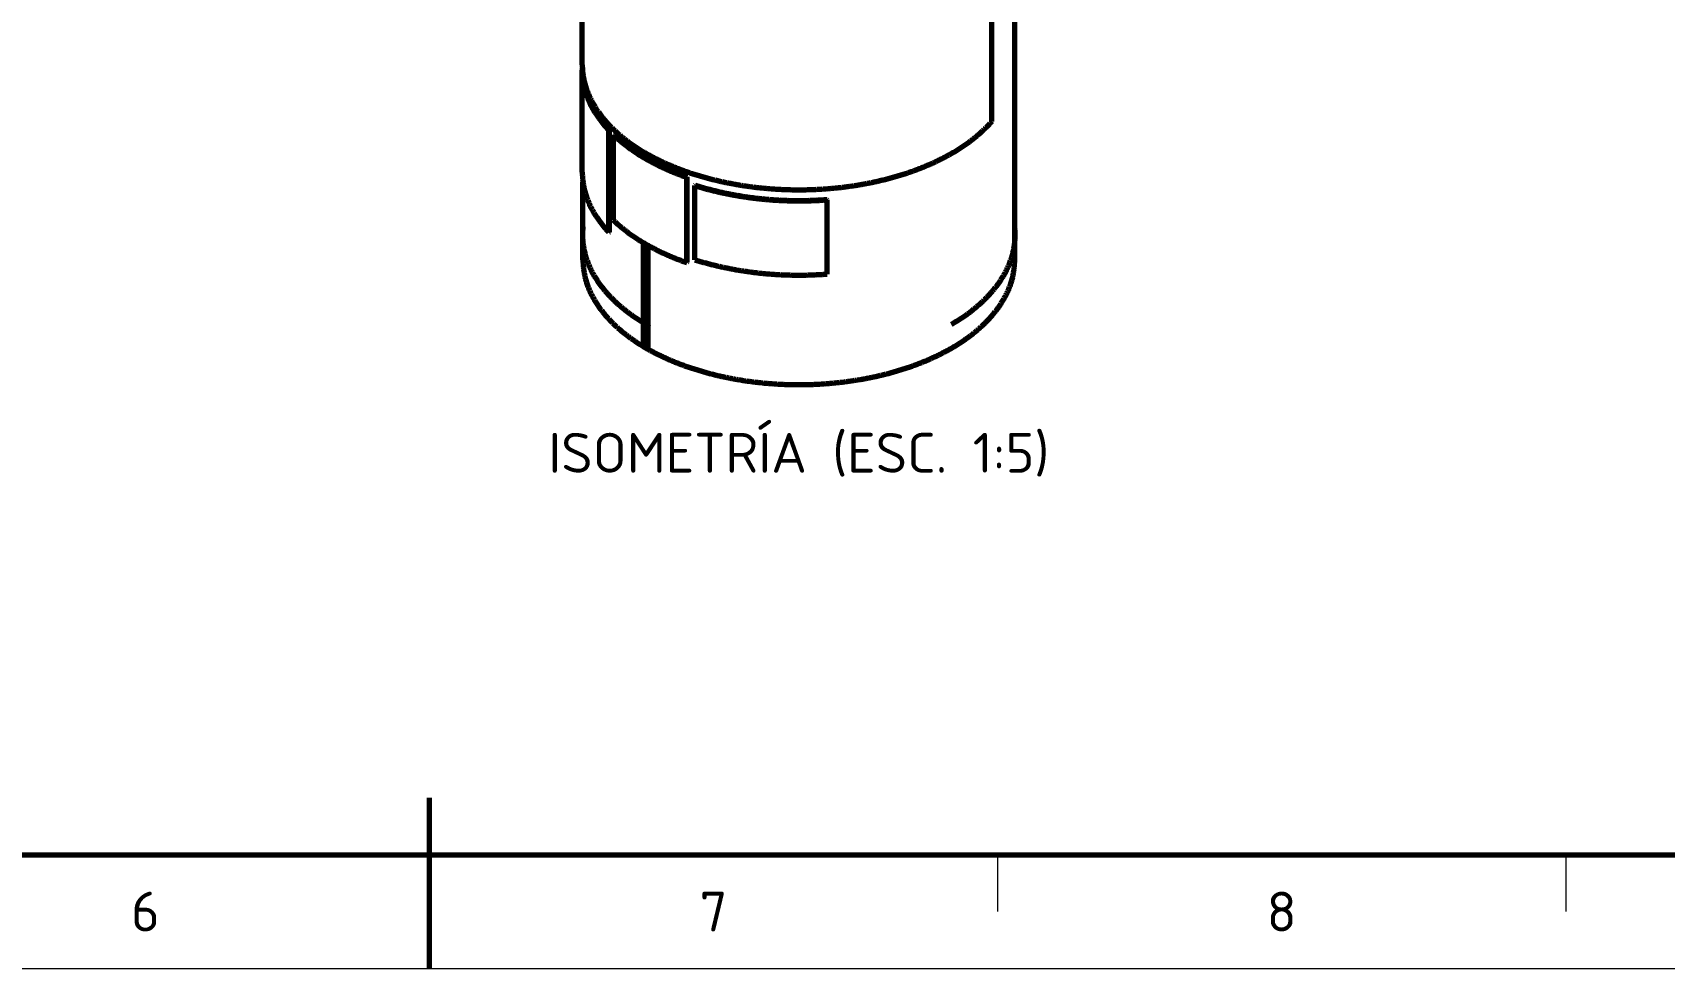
# Model space of a CAD drawing. Header units: millimetres. Extents: x 0 to 2382, y 0 to 420.
# Drawn here: x 262.1 to 405.7, y 0 to 82.4 of the extents above; entities that cross this region are included whole.
import ezdxf
from ezdxf.enums import TextEntityAlignment as Align

# ---------------------------------------------------------------- set-up
doc = ezdxf.new("R2010")
doc.units = ezdxf.units.MM
for name, color, linetype, lineweight in [('01-VISIBLE', 7, 'CONTINUOUS', 70), ('06-TEXTO', 7, 'CONTINUOUS', 25), ('07-RECUADRO', 7, 'CONTINUOUS', 70), ('08-FINA', 5, 'CONTINUOUS', 18)]:
    doc.layers.add(name, color=color, linetype=linetype, lineweight=lineweight)
doc.styles.add('ISO3098', font='isocpeur.ttf')

msp = doc.modelspace()

# ---------------------------------------------------------------- linework, layer by layer
at = {"layer": '01-VISIBLE'}
for p, q in [((310.446, 79.532), (310.446, 100.646)), ((348.506, 62.347), (348.506, 100.461)), ((346.488, 74.536), (346.488, 97.24)), ((310.446, 70.06), (310.446, 79.042)), ((312.843, 73.771), (312.79, 73.754)), ((312.79, 64.773), (312.79, 73.754)), ((312.843, 64.79), (312.843, 73.771)), ((313.242, 73.371), (313.19, 73.353)), ((313.19, 65.841), (313.19, 73.353)), ((315.825, 71.38), (315.825, 71.87)), ((316.249, 71.135), (316.249, 71.625)), ((310.506, 62.347), (310.506, 69.188)), ((319.684, 69.652), (319.653, 69.622)), ((319.653, 62.11), (319.653, 69.622)), ((319.684, 62.14), (319.684, 69.652)), ((320.377, 68.931), (320.348, 68.901)), ((320.348, 62.369), (320.348, 68.901)), ((331.976, 67.675), (331.984, 67.641)), ((331.984, 61.109), (331.984, 67.641)), ((312.843, 64.79), (312.79, 64.773)), ((315.825, 54.856), (315.825, 63.868)), ((316.249, 54.611), (316.249, 63.623)), ((319.684, 62.14), (319.653, 62.11)), ((315.825, 54.856), (316.249, 54.611))]:
    msp.add_line(p, q, dxfattribs=at)
for points in [[(310.446, 79.532), (310.447, 79.425), (310.449, 79.319), (310.454, 79.213), (310.46, 79.106), (310.468, 79), (310.478, 78.894), (310.489, 78.789), (310.503, 78.683), (310.518, 78.578), (310.534, 78.473), (310.553, 78.368), (310.573, 78.264), (310.595, 78.16), (310.618, 78.056), (310.643, 77.953), (310.67, 77.85), (310.698, 77.747), (310.728, 77.645), (310.76, 77.543), (310.793, 77.442), (310.827, 77.342), (310.863, 77.242), (310.901, 77.142), (310.94, 77.043), (310.98, 76.945), (311.022, 76.847), (311.065, 76.75), (311.109, 76.653), (311.155, 76.557), (311.202, 76.462), (311.251, 76.367), (311.301, 76.273), (311.352, 76.18), (311.404, 76.087), (311.457, 75.995), (311.511, 75.904), (311.567, 75.813), (311.624, 75.723), (311.682, 75.634), (311.74, 75.545), (311.8, 75.457), (311.861, 75.37), (311.923, 75.284), (311.986, 75.198), (312.05, 75.113), (312.115, 75.028), (312.18, 74.945), (312.247, 74.862), (312.315, 74.78), (312.383, 74.698), (312.452, 74.617), (312.522, 74.537), (312.593, 74.458), (312.664, 74.379), (312.737, 74.301), (312.81, 74.224), (312.883, 74.147), (312.958, 74.071), (313.033, 73.996), (313.109, 73.921), (313.185, 73.848), (313.262, 73.774), (313.34, 73.702), (313.419, 73.63), (313.498, 73.559), (313.577, 73.488), (313.658, 73.418), (313.738, 73.349), (313.82, 73.281), (313.901, 73.213), (313.984, 73.145), (314.067, 73.079), (314.15, 73.013), (314.234, 72.947), (314.318, 72.883), (314.403, 72.819), (314.489, 72.755), (314.574, 72.692), (314.661, 72.63), (314.747, 72.568), (314.834, 72.507), (314.922, 72.447), (315.01, 72.387), (315.098, 72.327), (315.187, 72.269), (315.276, 72.211), (315.365, 72.153), (315.455, 72.096), (315.545, 72.04), (315.636, 71.984), (315.727, 71.929), (315.818, 71.874), (315.909, 71.82), (316.001, 71.766), (316.093, 71.713), (316.186, 71.661), (316.279, 71.609), (316.372, 71.557), (316.465, 71.506), (316.559, 71.456), (316.653, 71.406), (316.747, 71.357), (316.841, 71.308), (316.936, 71.259), (317.031, 71.212), (317.126, 71.164), (317.222, 71.118), (317.318, 71.071), (317.414, 71.025), (317.51, 70.98), (317.606, 70.935), (317.703, 70.891), (317.8, 70.847), (317.897, 70.804), (317.994, 70.761), (318.092, 70.719), (318.19, 70.677), (318.288, 70.635), (318.386, 70.594), (318.484, 70.554), (318.583, 70.514), (318.681, 70.474), (318.78, 70.435), (318.879, 70.396), (318.979, 70.358), (319.078, 70.32), (319.178, 70.283), (319.277, 70.246), (319.377, 70.21), (319.477, 70.174), (319.578, 70.138), (319.678, 70.103), (319.779, 70.068), (319.879, 70.034), (319.98, 70), (320.081, 69.967), (320.182, 69.934), (320.283, 69.901), (320.385, 69.869), (320.486, 69.837), (320.588, 69.806), (320.69, 69.775), (320.792, 69.745), (320.894, 69.715), (320.996, 69.685), (321.098, 69.656), (321.201, 69.627), (321.303, 69.599), (321.406, 69.57), (321.508, 69.543), (321.611, 69.516), (321.714, 69.489), (321.817, 69.462), (321.92, 69.436), (322.023, 69.411), (322.127, 69.385), (322.23, 69.361), (322.334, 69.336), (322.437, 69.312), (322.541, 69.288), (322.645, 69.265), (322.749, 69.242), (322.853, 69.22), (322.957, 69.197), (323.061, 69.176), (323.165, 69.154), (323.269, 69.133), (323.373, 69.112), (323.478, 69.092), (323.582, 69.072), (323.687, 69.053), (323.791, 69.033), (323.896, 69.015), (324.001, 68.996), (324.106, 68.978), (324.211, 68.96), (324.316, 68.943), (324.421, 68.926), (324.526, 68.91), (324.631, 68.893), (324.736, 68.877), (324.841, 68.862), (324.946, 68.847), (325.052, 68.832), (325.157, 68.818), (325.262, 68.803), (325.368, 68.79), (325.473, 68.776), (325.579, 68.763), (325.685, 68.751), (325.79, 68.738), (325.896, 68.726), (326.002, 68.715), (326.107, 68.704), (326.213, 68.693), (326.319, 68.682), (326.425, 68.672), (326.531, 68.662), (326.637, 68.653), (326.743, 68.644), (326.849, 68.635), (326.955, 68.626), (327.061, 68.618), (327.167, 68.61), (327.273, 68.603), (327.379, 68.596), (327.485, 68.589), (327.591, 68.583), (327.698, 68.577), (327.804, 68.571), (327.91, 68.566), (328.016, 68.561), (328.123, 68.556), (328.229, 68.552), (328.335, 68.548), (328.441, 68.544), (328.548, 68.541), (328.654, 68.538), (328.76, 68.536), (328.867, 68.533), (328.973, 68.532), (329.079, 68.53), (329.186, 68.529), (329.292, 68.528), (329.398, 68.527), (329.505, 68.527), (329.611, 68.527), (329.718, 68.528), (329.824, 68.529), (329.93, 68.53), (330.037, 68.532), (330.143, 68.533), (330.249, 68.536), (330.356, 68.538), (330.462, 68.541), (330.568, 68.544), (330.675, 68.548), (330.781, 68.552), (330.887, 68.556), (330.993, 68.561), (331.1, 68.566), (331.206, 68.571), (331.312, 68.577), (331.418, 68.583), (331.524, 68.589), (331.631, 68.596), (331.737, 68.603), (331.843, 68.61), (331.949, 68.618), (332.055, 68.626), (332.161, 68.635), (332.267, 68.643), (332.373, 68.652), (332.479, 68.662), (332.585, 68.672), (332.691, 68.682), (332.796, 68.693), (332.902, 68.703), (333.008, 68.715), (333.114, 68.726), (333.219, 68.738), (333.325, 68.75), (333.431, 68.763), (333.536, 68.776), (333.642, 68.789), (333.747, 68.803), (333.853, 68.817), (333.958, 68.832), (334.063, 68.847), (334.169, 68.862), (334.274, 68.877), (334.379, 68.893), (334.484, 68.909), (334.589, 68.926), (334.694, 68.943), (334.799, 68.96), (334.904, 68.978), (335.009, 68.996), (335.114, 69.014), (335.218, 69.033), (335.323, 69.052), (335.427, 69.072), (335.532, 69.092), (335.636, 69.112), (335.741, 69.133), (335.845, 69.154), (335.949, 69.175), (336.053, 69.197), (336.157, 69.219), (336.261, 69.242), (336.365, 69.265), (336.469, 69.288), (336.572, 69.312), (336.676, 69.336), (336.78, 69.36), (336.883, 69.385), (336.986, 69.41), (337.09, 69.436), (337.193, 69.462), (337.296, 69.488), (337.399, 69.515), (337.501, 69.542), (337.604, 69.57), (337.707, 69.598), (337.809, 69.626), (337.912, 69.655), (338.014, 69.684), (338.116, 69.714), (338.218, 69.744), (338.32, 69.775), (338.422, 69.805), (338.523, 69.837), (338.625, 69.868), (338.726, 69.901), (338.828, 69.933), (338.929, 69.966), (339.03, 70), (339.13, 70.033), (339.231, 70.068), (339.332, 70.102), (339.432, 70.137), (339.532, 70.173), (339.632, 70.209), (339.732, 70.245), (339.832, 70.282), (339.932, 70.32), (340.031, 70.357), (340.13, 70.396), (340.229, 70.434), (340.328, 70.473), (340.427, 70.513), (340.526, 70.553), (340.624, 70.593), (340.722, 70.634), (340.82, 70.676), (340.918, 70.718), (341.015, 70.76), (341.113, 70.803), (341.21, 70.846), (341.307, 70.89), (341.403, 70.934), (341.5, 70.979), (341.596, 71.025), (341.692, 71.07), (341.788, 71.117), (341.883, 71.163), (341.979, 71.211), (342.074, 71.259), (342.168, 71.307), (342.263, 71.356), (342.357, 71.405), (342.451, 71.455), (342.545, 71.505), (342.638, 71.556), (342.731, 71.608), (342.824, 71.66), (342.917, 71.712), (343.009, 71.765), (343.101, 71.819), (343.192, 71.873), (343.283, 71.928), (343.374, 71.983), (343.465, 72.039), (343.555, 72.095), (343.645, 72.152), (343.734, 72.21), (343.823, 72.268), (343.912, 72.326), (344, 72.386), (344.088, 72.446), (344.176, 72.506), (344.263, 72.567), (344.349, 72.629), (344.436, 72.691), (344.521, 72.754), (344.607, 72.817), (344.692, 72.881), (344.776, 72.946), (344.86, 73.012), (344.943, 73.078), (345.026, 73.144), (345.109, 73.211), (345.191, 73.279), (345.272, 73.348), (345.353, 73.417), (345.433, 73.487), (345.512, 73.557), (345.592, 73.629), (345.67, 73.7), (345.748, 73.773), (345.825, 73.846), (345.901, 73.92), (345.977, 73.995), (346.052, 74.07), (346.127, 74.146), (346.201, 74.222), (346.274, 74.3), (346.346, 74.378), (346.418, 74.456), (346.488, 74.536)], [(310.451, 79.287), (310.449, 79.246), (310.448, 79.205), (310.447, 79.164), (310.446, 79.123), (310.446, 79.083), (310.446, 79.042)], [(310.446, 79.042), (310.447, 78.941), (310.449, 78.841), (310.453, 78.74), (310.459, 78.64), (310.466, 78.54), (310.474, 78.44), (310.485, 78.34), (310.496, 78.24), (310.51, 78.14), (310.525, 78.041), (310.541, 77.942), (310.559, 77.843), (310.579, 77.745), (310.6, 77.646), (310.622, 77.548), (310.646, 77.451), (310.671, 77.354), (310.698, 77.257), (310.726, 77.16), (310.756, 77.064), (310.787, 76.969), (310.819, 76.874), (310.853, 76.779), (310.888, 76.685), (310.924, 76.591), (310.962, 76.498), (311.001, 76.405), (311.041, 76.313), (311.082, 76.222), (311.125, 76.131), (311.169, 76.04), (311.213, 75.95), (311.259, 75.861), (311.306, 75.772), (311.355, 75.684), (311.404, 75.597), (311.454, 75.51), (311.506, 75.423), (311.558, 75.338), (311.611, 75.252), (311.666, 75.168), (311.721, 75.084), (311.777, 75.001), (311.835, 74.918), (311.893, 74.836), (311.952, 74.755), (312.011, 74.674), (312.072, 74.594), (312.133, 74.515), (312.196, 74.436), (312.259, 74.357), (312.323, 74.28), (312.387, 74.203), (312.453, 74.127), (312.519, 74.051), (312.586, 73.976), (312.653, 73.901), (312.721, 73.828), (312.79, 73.754)], [(310.528, 78.51), (310.537, 78.409), (310.548, 78.308), (310.561, 78.207), (310.575, 78.107), (310.591, 78.007), (310.608, 77.907), (310.627, 77.807), (310.647, 77.707), (310.669, 77.608), (310.692, 77.51), (310.717, 77.411), (310.743, 77.313), (310.771, 77.216), (310.8, 77.119), (310.831, 77.022), (310.863, 76.926), (310.896, 76.83), (310.931, 76.735), (310.967, 76.64), (311.004, 76.545), (311.043, 76.452), (311.083, 76.358), (311.124, 76.266), (311.167, 76.174), (311.21, 76.082), (311.255, 75.991), (311.301, 75.901), (311.349, 75.811), (311.397, 75.722), (311.446, 75.633), (311.497, 75.545), (311.548, 75.458), (311.601, 75.371), (311.655, 75.285), (311.709, 75.2), (311.765, 75.115), (311.822, 75.031), (311.879, 74.947), (311.938, 74.864), (311.997, 74.782), (312.057, 74.7), (312.118, 74.619), (312.18, 74.539), (312.243, 74.459), (312.307, 74.38), (312.371, 74.302), (312.436, 74.224), (312.502, 74.147), (312.569, 74.071), (312.636, 73.995), (312.704, 73.92), (312.773, 73.845), (312.843, 73.771)], [(313.19, 73.353), (313.263, 73.284), (313.336, 73.216), (313.41, 73.148), (313.485, 73.081), (313.559, 73.014), (313.635, 72.948), (313.711, 72.883), (313.787, 72.818), (313.864, 72.754), (313.942, 72.69), (314.019, 72.627), (314.098, 72.564), (314.177, 72.502), (314.256, 72.441), (314.335, 72.38), (314.415, 72.319), (314.496, 72.26), (314.577, 72.2), (314.658, 72.142), (314.74, 72.084), (314.822, 72.026), (314.904, 71.969), (314.987, 71.912), (315.07, 71.856), (315.153, 71.801), (315.237, 71.746), (315.321, 71.691), (315.406, 71.637), (315.491, 71.584), (315.576, 71.531), (315.661, 71.478), (315.747, 71.427), (315.833, 71.375), (315.919, 71.324), (316.006, 71.274), (316.093, 71.224), (316.18, 71.174), (316.267, 71.125), (316.355, 71.076), (316.443, 71.028), (316.531, 70.981), (316.619, 70.934), (316.708, 70.887), (316.797, 70.841), (316.886, 70.795), (316.976, 70.75), (317.065, 70.705), (317.155, 70.66), (317.245, 70.616), (317.336, 70.573), (317.426, 70.53), (317.517, 70.487), (317.608, 70.445), (317.699, 70.403), (317.79, 70.362), (317.882, 70.321), (317.973, 70.28), (318.065, 70.24), (318.157, 70.201), (318.249, 70.161), (318.342, 70.123), (318.434, 70.084), (318.527, 70.046), (318.62, 70.009), (318.713, 69.972), (318.807, 69.935), (318.9, 69.898), (318.994, 69.862), (319.087, 69.827), (319.181, 69.792), (319.275, 69.757), (319.369, 69.723), (319.464, 69.689), (319.558, 69.655), (319.653, 69.622)], [(313.242, 73.371), (313.315, 73.301), (313.389, 73.232), (313.464, 73.164), (313.539, 73.096), (313.614, 73.029), (313.691, 72.962), (313.767, 72.896), (313.844, 72.831), (313.922, 72.766), (314, 72.702), (314.079, 72.638), (314.158, 72.575), (314.238, 72.513), (314.318, 72.451), (314.398, 72.389), (314.479, 72.329), (314.56, 72.268), (314.642, 72.209), (314.724, 72.15), (314.807, 72.091), (314.89, 72.033), (314.973, 71.975), (315.057, 71.919), (315.141, 71.862), (315.225, 71.806), (315.31, 71.751), (315.395, 71.696), (315.48, 71.642), (315.566, 71.588), (315.652, 71.535), (315.738, 71.482), (315.825, 71.43)], [(316.249, 71.183), (316.338, 71.134), (316.427, 71.085), (316.516, 71.036), (316.606, 70.988), (316.696, 70.94), (316.786, 70.893), (316.876, 70.846), (316.967, 70.8), (317.058, 70.754), (317.149, 70.709), (317.24, 70.664), (317.332, 70.62), (317.424, 70.576), (317.516, 70.532), (317.608, 70.489), (317.701, 70.446), (317.793, 70.404), (317.886, 70.363), (317.979, 70.321), (318.072, 70.281), (318.166, 70.24), (318.259, 70.2), (318.353, 70.161), (318.447, 70.122), (318.541, 70.083), (318.636, 70.045), (318.73, 70.007), (318.825, 69.97), (318.92, 69.933), (319.014, 69.896), (319.11, 69.86), (319.205, 69.824), (319.3, 69.789), (319.396, 69.754), (319.492, 69.719), (319.588, 69.685), (319.684, 69.652)], [(310.446, 70.06), (310.447, 69.96), (310.449, 69.859), (310.453, 69.759), (310.459, 69.659), (310.466, 69.558), (310.474, 69.458), (310.485, 69.358), (310.496, 69.259), (310.51, 69.159), (310.525, 69.06), (310.541, 68.961), (310.559, 68.862), (310.579, 68.763), (310.6, 68.665), (310.622, 68.567), (310.646, 68.469), (310.671, 68.372), (310.698, 68.275), (310.726, 68.179), (310.756, 68.083), (310.787, 67.987), (310.819, 67.892), (310.853, 67.798), (310.888, 67.703), (310.924, 67.61), (310.962, 67.517), (311.001, 67.424), (311.041, 67.332), (311.082, 67.24), (311.125, 67.149), (311.169, 67.059), (311.213, 66.969), (311.259, 66.88), (311.306, 66.791), (311.355, 66.703), (311.404, 66.615), (311.454, 66.528), (311.506, 66.442), (311.558, 66.356), (311.611, 66.271), (311.666, 66.186), (311.721, 66.103), (311.777, 66.019), (311.835, 65.937), (311.893, 65.855), (311.952, 65.773), (312.011, 65.693), (312.072, 65.613), (312.133, 65.533), (312.196, 65.454), (312.259, 65.376), (312.323, 65.298), (312.387, 65.222), (312.453, 65.145), (312.519, 65.07), (312.586, 64.994), (312.653, 64.92), (312.721, 64.846), (312.79, 64.773)], [(320.348, 68.901), (320.444, 68.871), (320.54, 68.841), (320.636, 68.812), (320.733, 68.782), (320.829, 68.754), (320.926, 68.726), (321.023, 68.698), (321.119, 68.67), (321.216, 68.643), (321.313, 68.616), (321.41, 68.589), (321.507, 68.563), (321.605, 68.538), (321.702, 68.512), (321.799, 68.487), (321.897, 68.462), (321.995, 68.438), (322.092, 68.414), (322.19, 68.39), (322.288, 68.367), (322.386, 68.344), (322.484, 68.321), (322.582, 68.299), (322.68, 68.277), (322.779, 68.256), (322.877, 68.234), (322.976, 68.214), (323.074, 68.193), (323.173, 68.173), (323.271, 68.153), (323.37, 68.133), (323.469, 68.114), (323.568, 68.095), (323.666, 68.077), (323.765, 68.058), (323.864, 68.041), (323.964, 68.023), (324.063, 68.006), (324.162, 67.989), (324.261, 67.972), (324.36, 67.956), (324.46, 67.94), (324.559, 67.925), (324.659, 67.909), (324.758, 67.894), (324.858, 67.88), (324.957, 67.865), (325.057, 67.851), (325.157, 67.838), (325.256, 67.824), (325.356, 67.811), (325.456, 67.799), (325.556, 67.786), (325.656, 67.774), (325.756, 67.763), (325.856, 67.751), (325.956, 67.74), (326.056, 67.729), (326.156, 67.719), (326.256, 67.709), (326.356, 67.699), (326.456, 67.689), (326.557, 67.68), (326.657, 67.671), (326.757, 67.663), (326.857, 67.654), (326.958, 67.646), (327.058, 67.639), (327.158, 67.631), (327.259, 67.624), (327.359, 67.618), (327.46, 67.611), (327.56, 67.605), (327.66, 67.599), (327.761, 67.594), (327.861, 67.589), (327.962, 67.584), (328.062, 67.579), (328.163, 67.575), (328.263, 67.571), (328.364, 67.567), (328.465, 67.564), (328.565, 67.561), (328.666, 67.558), (328.766, 67.556), (328.867, 67.554), (328.968, 67.552), (329.068, 67.55), (329.169, 67.549), (329.269, 67.548), (329.37, 67.548), (329.471, 67.548), (329.571, 67.548), (329.672, 67.548), (329.773, 67.549), (329.873, 67.55), (329.974, 67.551), (330.074, 67.552), (330.175, 67.554), (330.276, 67.556), (330.376, 67.559), (330.477, 67.562), (330.577, 67.565), (330.678, 67.568), (330.779, 67.572), (330.879, 67.576), (330.98, 67.58), (331.08, 67.585), (331.181, 67.59), (331.281, 67.595), (331.382, 67.601), (331.482, 67.607), (331.583, 67.613), (331.683, 67.62), (331.783, 67.626), (331.884, 67.633), (331.984, 67.641)], [(320.377, 68.931), (320.473, 68.901), (320.568, 68.872), (320.664, 68.842), (320.76, 68.813), (320.857, 68.785), (320.953, 68.756), (321.049, 68.729), (321.146, 68.701), (321.242, 68.674), (321.339, 68.647), (321.436, 68.621), (321.533, 68.595), (321.63, 68.569), (321.727, 68.544), (321.824, 68.519), (321.921, 68.494), (322.018, 68.47), (322.116, 68.446), (322.213, 68.422), (322.311, 68.399), (322.408, 68.376), (322.506, 68.354), (322.604, 68.331), (322.702, 68.31), (322.8, 68.288), (322.898, 68.267), (322.996, 68.246), (323.094, 68.226), (323.193, 68.205), (323.291, 68.186), (323.389, 68.166), (323.488, 68.147), (323.586, 68.128), (323.685, 68.11), (323.784, 68.091), (323.882, 68.074), (323.981, 68.056), (324.08, 68.039), (324.179, 68.022), (324.278, 68.006), (324.377, 67.989), (324.476, 67.974), (324.575, 67.958), (324.674, 67.943), (324.773, 67.928), (324.872, 67.913), (324.972, 67.899), (325.071, 67.885), (325.17, 67.872), (325.27, 67.858), (325.369, 67.845), (325.469, 67.833), (325.568, 67.82), (325.668, 67.808), (325.768, 67.797), (325.867, 67.785), (325.967, 67.774), (326.067, 67.763), (326.166, 67.753), (326.266, 67.743), (326.366, 67.733), (326.466, 67.723), (326.566, 67.714), (326.666, 67.705), (326.766, 67.697), (326.866, 67.689), (326.966, 67.681), (327.066, 67.673), (327.166, 67.666), (327.266, 67.659), (327.366, 67.652), (327.466, 67.646), (327.566, 67.639), (327.666, 67.634), (327.766, 67.628), (327.867, 67.623), (327.967, 67.618), (328.067, 67.614), (328.167, 67.609), (328.267, 67.605), (328.368, 67.602), (328.468, 67.599), (328.568, 67.595), (328.668, 67.593), (328.769, 67.59), (328.869, 67.588), (328.969, 67.587), (329.07, 67.585), (329.17, 67.584), (329.27, 67.583), (329.371, 67.582), (329.471, 67.582), (329.571, 67.582), (329.671, 67.583), (329.772, 67.583), (329.872, 67.584), (329.972, 67.585), (330.073, 67.587), (330.173, 67.589), (330.273, 67.591), (330.374, 67.594), (330.474, 67.596), (330.574, 67.599), (330.674, 67.603), (330.775, 67.607), (330.875, 67.611), (330.975, 67.615), (331.075, 67.62), (331.175, 67.625), (331.276, 67.63), (331.376, 67.635), (331.476, 67.641), (331.576, 67.647), (331.676, 67.654), (331.776, 67.661), (331.876, 67.668), (331.976, 67.675)], [(310.506, 65.272), (310.495, 65.17), (310.486, 65.067), (310.479, 64.964), (310.473, 64.861), (310.469, 64.757), (310.467, 64.654), (310.466, 64.551)], [(313.19, 65.841), (313.263, 65.772), (313.336, 65.704), (313.41, 65.636), (313.485, 65.569), (313.559, 65.502), (313.635, 65.436), (313.711, 65.371), (313.787, 65.306), (313.864, 65.242), (313.942, 65.178), (314.019, 65.115), (314.098, 65.052), (314.177, 64.99), (314.256, 64.929), (314.335, 64.868), (314.415, 64.808), (314.496, 64.748), (314.577, 64.689), (314.658, 64.63), (314.74, 64.572), (314.822, 64.514), (314.904, 64.457), (314.987, 64.401), (315.07, 64.345), (315.153, 64.289), (315.237, 64.234), (315.321, 64.18), (315.406, 64.126), (315.491, 64.072), (315.576, 64.019), (315.661, 63.967), (315.747, 63.915), (315.833, 63.863), (315.919, 63.812), (316.006, 63.762), (316.093, 63.712), (316.18, 63.662), (316.267, 63.613), (316.355, 63.565), (316.443, 63.517), (316.531, 63.469), (316.619, 63.422), (316.708, 63.375), (316.797, 63.329), (316.886, 63.283), (316.976, 63.238), (317.065, 63.193), (317.155, 63.149), (317.245, 63.105), (317.336, 63.061), (317.426, 63.018), (317.517, 62.975), (317.608, 62.933), (317.699, 62.891), (317.79, 62.85), (317.882, 62.809), (317.973, 62.769), (318.065, 62.728), (318.157, 62.689), (318.249, 62.65), (318.342, 62.611), (318.434, 62.572), (318.527, 62.534), (318.62, 62.497), (318.713, 62.46), (318.807, 62.423), (318.9, 62.387), (318.994, 62.351), (319.087, 62.315), (319.181, 62.28), (319.275, 62.245), (319.369, 62.211), (319.464, 62.177), (319.558, 62.143), (319.653, 62.11)], [(348.546, 64.551), (348.545, 64.654), (348.543, 64.757), (348.538, 64.86), (348.533, 64.963), (348.525, 65.066), (348.516, 65.168), (348.506, 65.271)], [(310.466, 64.551), (310.467, 64.451), (310.469, 64.351), (310.473, 64.25), (310.478, 64.15), (310.485, 64.05), (310.494, 63.951), (310.504, 63.851), (310.515, 63.751), (310.528, 63.652), (310.543, 63.553), (310.559, 63.454), (310.577, 63.355), (310.596, 63.257), (310.616, 63.159), (310.638, 63.061), (310.661, 62.963), (310.686, 62.866), (310.712, 62.77), (310.74, 62.673), (310.769, 62.577), (310.799, 62.482), (310.831, 62.387), (310.864, 62.292), (310.898, 62.198), (310.934, 62.104), (310.971, 62.011), (311.009, 61.918), (311.048, 61.826), (311.089, 61.734), (311.13, 61.643), (311.173, 61.553), (311.217, 61.463), (311.262, 61.373), (311.309, 61.284), (311.356, 61.196), (311.404, 61.108), (311.454, 61.021), (311.504, 60.934), (311.556, 60.848), (311.608, 60.763), (311.662, 60.678), (311.716, 60.594), (311.772, 60.511), (311.828, 60.428), (311.885, 60.345), (311.943, 60.264), (312.002, 60.183), (312.062, 60.102), (312.123, 60.022), (312.184, 59.943), (312.246, 59.865), (312.309, 59.787), (312.373, 59.709), (312.438, 59.633), (312.503, 59.557), (312.569, 59.481), (312.635, 59.406), (312.703, 59.332), (312.771, 59.258), (312.84, 59.185), (312.909, 59.113), (312.979, 59.041), (313.049, 58.97), (313.121, 58.9), (313.192, 58.83), (313.265, 58.76), (313.338, 58.692), (313.411, 58.623), (313.485, 58.556), (313.56, 58.489), (313.635, 58.422), (313.71, 58.357), (313.786, 58.291), (313.863, 58.227), (313.94, 58.163), (314.018, 58.099), (314.096, 58.036), (314.174, 57.974), (314.253, 57.912), (314.332, 57.851), (314.412, 57.79), (314.492, 57.73), (314.573, 57.67), (314.654, 57.611), (314.735, 57.552), (314.817, 57.494), (314.899, 57.437), (314.981, 57.38), (315.064, 57.324), (315.147, 57.268), (315.231, 57.212), (315.315, 57.157), (315.399, 57.103), (315.483, 57.049), (315.568, 56.996), (315.653, 56.943), (315.739, 56.891), (315.825, 56.839)], [(342.928, 56.686), (343.014, 56.737), (343.101, 56.788), (343.187, 56.839), (343.273, 56.891), (343.358, 56.943), (343.443, 56.996), (343.528, 57.049), (343.613, 57.103), (343.697, 57.157), (343.781, 57.212), (343.864, 57.268), (343.948, 57.324), (344.03, 57.38), (344.113, 57.437), (344.195, 57.494), (344.277, 57.552), (344.358, 57.611), (344.439, 57.67), (344.52, 57.73), (344.6, 57.79), (344.679, 57.851), (344.759, 57.912), (344.838, 57.974), (344.916, 58.036), (344.994, 58.099), (345.072, 58.163), (345.149, 58.227), (345.225, 58.291), (345.301, 58.357), (345.377, 58.422), (345.452, 58.489), (345.527, 58.556), (345.601, 58.623), (345.674, 58.691), (345.747, 58.76), (345.819, 58.83), (345.891, 58.9), (345.962, 58.97), (346.033, 59.041), (346.103, 59.113), (346.172, 59.185), (346.241, 59.258), (346.309, 59.332), (346.376, 59.406), (346.443, 59.481), (346.509, 59.557), (346.574, 59.633), (346.639, 59.709), (346.702, 59.787), (346.765, 59.865), (346.828, 59.943), (346.889, 60.022), (346.95, 60.102), (347.009, 60.183), (347.068, 60.264), (347.126, 60.345), (347.184, 60.428), (347.24, 60.511), (347.295, 60.594), (347.35, 60.678), (347.403, 60.763), (347.456, 60.848), (347.507, 60.934), (347.558, 61.021), (347.607, 61.108), (347.656, 61.196), (347.703, 61.284), (347.749, 61.373), (347.794, 61.463), (347.838, 61.553), (347.881, 61.643), (347.923, 61.734), (347.964, 61.826), (348.003, 61.918), (348.041, 62.011), (348.078, 62.104), (348.113, 62.198), (348.148, 62.292), (348.181, 62.387), (348.212, 62.482), (348.243, 62.577), (348.272, 62.673), (348.299, 62.77), (348.325, 62.866), (348.35, 62.963), (348.374, 63.061), (348.396, 63.159), (348.416, 63.257), (348.435, 63.355), (348.453, 63.454), (348.469, 63.553), (348.483, 63.652), (348.496, 63.751), (348.508, 63.851), (348.518, 63.951), (348.527, 64.05), (348.533, 64.15), (348.539, 64.25), (348.543, 64.351), (348.545, 64.451), (348.546, 64.551)], [(310.506, 62.347), (310.507, 62.246), (310.509, 62.146), (310.513, 62.046), (310.518, 61.946), (310.526, 61.847), (310.534, 61.747), (310.544, 61.647), (310.556, 61.548), (310.57, 61.449), (310.584, 61.35), (310.601, 61.251), (310.619, 61.153), (310.638, 61.055), (310.659, 60.957), (310.681, 60.859), (310.705, 60.762), (310.73, 60.665), (310.757, 60.569), (310.785, 60.473), (310.815, 60.377), (310.845, 60.282), (310.878, 60.187), (310.911, 60.093), (310.946, 59.999), (310.982, 59.906), (311.02, 59.813), (311.058, 59.721), (311.098, 59.629), (311.139, 59.538), (311.182, 59.447), (311.225, 59.357), (311.27, 59.267), (311.316, 59.178), (311.362, 59.09), (311.41, 59.002), (311.46, 58.915), (311.51, 58.828), (311.561, 58.742), (311.613, 58.657), (311.666, 58.572), (311.72, 58.488), (311.775, 58.404), (311.831, 58.321), (311.888, 58.239), (311.946, 58.157), (312.005, 58.076), (312.064, 57.996), (312.125, 57.916), (312.186, 57.837), (312.248, 57.758), (312.311, 57.68), (312.374, 57.603), (312.438, 57.526), (312.503, 57.45), (312.569, 57.375), (312.636, 57.3), (312.703, 57.226), (312.771, 57.152), (312.839, 57.079), (312.908, 57.007), (312.978, 56.935), (313.049, 56.864), (313.12, 56.794), (313.191, 56.724), (313.264, 56.655), (313.336, 56.586), (313.41, 56.518), (313.484, 56.45), (313.558, 56.384), (313.633, 56.317), (313.709, 56.252), (313.785, 56.186), (313.861, 56.122), (313.938, 56.058), (314.015, 55.994), (314.093, 55.932), (314.172, 55.869), (314.25, 55.808), (314.33, 55.746), (314.409, 55.686), (314.489, 55.626), (314.57, 55.566), (314.651, 55.507), (314.732, 55.449), (314.813, 55.391), (314.895, 55.334), (314.978, 55.277), (315.061, 55.221), (315.144, 55.165), (315.227, 55.11), (315.311, 55.055), (315.395, 55.001), (315.479, 54.947), (315.564, 54.894), (315.649, 54.841), (315.735, 54.789), (315.82, 54.737), (315.906, 54.686), (315.993, 54.635), (316.079, 54.585), (316.166, 54.535), (316.253, 54.486), (316.34, 54.437), (316.428, 54.389), (316.516, 54.341), (316.604, 54.294), (316.693, 54.247), (316.781, 54.2), (316.87, 54.154), (316.959, 54.109), (317.048, 54.064), (317.138, 54.019), (317.228, 53.975), (317.318, 53.931), (317.408, 53.888), (317.499, 53.845), (317.589, 53.803), (317.68, 53.761), (317.771, 53.719), (317.862, 53.678), (317.954, 53.637), (318.045, 53.597), (318.137, 53.557), (318.229, 53.518), (318.321, 53.479), (318.414, 53.44), (318.506, 53.402), (318.599, 53.364), (318.692, 53.327), (318.785, 53.29), (318.878, 53.254), (318.971, 53.217), (319.065, 53.182), (319.158, 53.146), (319.252, 53.111), (319.346, 53.077), (319.44, 53.043), (319.534, 53.009), (319.629, 52.976), (319.723, 52.943), (319.818, 52.91), (319.912, 52.878), (320.007, 52.846), (320.102, 52.815), (320.197, 52.783), (320.293, 52.753), (320.388, 52.722), (320.484, 52.693), (320.579, 52.663), (320.675, 52.634), (320.771, 52.605), (320.867, 52.576), (320.963, 52.548), (321.059, 52.521), (321.155, 52.493), (321.251, 52.466), (321.348, 52.439), (321.444, 52.413), (321.541, 52.387), (321.638, 52.362), (321.735, 52.336), (321.832, 52.311), (321.929, 52.287), (322.026, 52.263), (322.123, 52.239), (322.22, 52.215), (322.318, 52.192), (322.415, 52.169), (322.512, 52.147), (322.61, 52.125), (322.708, 52.103), (322.805, 52.082), (322.903, 52.06), (323.001, 52.04), (323.099, 52.019), (323.197, 51.999), (323.295, 51.979), (323.393, 51.96), (323.492, 51.941), (323.59, 51.922), (323.688, 51.904), (323.787, 51.886), (323.885, 51.868), (323.984, 51.85), (324.082, 51.833), (324.181, 51.816), (324.28, 51.8), (324.379, 51.784), (324.477, 51.768), (324.576, 51.752), (324.675, 51.737), (324.774, 51.722), (324.873, 51.708), (324.972, 51.694), (325.071, 51.68), (325.17, 51.666), (325.27, 51.653), (325.369, 51.64), (325.468, 51.627), (325.567, 51.615), (325.667, 51.603), (325.766, 51.591), (325.866, 51.58), (325.965, 51.569), (326.065, 51.558), (326.164, 51.548), (326.264, 51.538), (326.363, 51.528), (326.463, 51.518), (326.562, 51.509), (326.662, 51.5), (326.762, 51.492), (326.862, 51.484), (326.961, 51.476), (327.061, 51.468), (327.161, 51.461), (327.261, 51.454), (327.361, 51.447), (327.46, 51.441), (327.56, 51.435), (327.66, 51.429), (327.76, 51.423), (327.86, 51.418), (327.96, 51.413), (328.06, 51.409), (328.16, 51.404), (328.26, 51.4), (328.36, 51.397), (328.46, 51.393), (328.56, 51.39), (328.66, 51.388), (328.76, 51.385), (328.86, 51.383), (328.96, 51.381), (329.06, 51.38), (329.16, 51.379), (329.26, 51.378), (329.361, 51.377), (329.461, 51.377), (329.561, 51.377), (329.661, 51.377), (329.761, 51.378), (329.861, 51.379), (329.961, 51.38), (330.061, 51.382), (330.161, 51.383), (330.261, 51.386), (330.361, 51.388), (330.461, 51.391), (330.561, 51.394), (330.661, 51.397), (330.761, 51.401), (330.861, 51.405), (330.961, 51.409), (331.061, 51.414), (331.161, 51.419), (331.261, 51.424), (331.361, 51.429), (331.461, 51.435), (331.561, 51.441), (331.661, 51.448), (331.76, 51.454), (331.86, 51.461), (331.96, 51.469), (332.06, 51.476), (332.16, 51.484), (332.259, 51.493), (332.359, 51.501), (332.459, 51.51), (332.558, 51.519), (332.658, 51.529), (332.758, 51.539), (332.857, 51.549), (332.957, 51.559), (333.056, 51.57), (333.156, 51.581), (333.255, 51.593), (333.354, 51.604), (333.454, 51.616), (333.553, 51.629), (333.652, 51.641), (333.752, 51.654), (333.851, 51.668), (333.95, 51.681), (334.049, 51.695), (334.148, 51.709), (334.247, 51.724), (334.346, 51.739), (334.445, 51.754), (334.544, 51.77), (334.643, 51.785), (334.741, 51.802), (334.84, 51.818), (334.939, 51.835), (335.037, 51.852), (335.136, 51.869), (335.234, 51.887), (335.333, 51.905), (335.431, 51.924), (335.529, 51.943), (335.628, 51.962), (335.726, 51.981), (335.824, 52.001), (335.922, 52.021), (336.02, 52.042), (336.118, 52.062), (336.216, 52.084), (336.313, 52.105), (336.411, 52.127), (336.509, 52.149), (336.606, 52.172), (336.703, 52.194), (336.801, 52.218), (336.898, 52.241), (336.995, 52.265), (337.092, 52.289), (337.189, 52.314), (337.286, 52.339), (337.383, 52.364), (337.48, 52.39), (337.577, 52.416), (337.673, 52.442), (337.769, 52.469), (337.866, 52.496), (337.962, 52.523), (338.058, 52.551), (338.154, 52.579), (338.25, 52.608), (338.346, 52.637), (338.442, 52.666), (338.537, 52.695), (338.633, 52.725), (338.728, 52.756), (338.823, 52.786), (338.918, 52.818), (339.013, 52.849), (339.108, 52.881), (339.203, 52.913), (339.298, 52.946), (339.392, 52.979), (339.486, 53.012), (339.581, 53.046), (339.675, 53.08), (339.769, 53.115), (339.862, 53.15), (339.956, 53.185), (340.049, 53.221), (340.143, 53.257), (340.236, 53.294), (340.329, 53.331), (340.422, 53.368), (340.514, 53.406), (340.607, 53.444), (340.699, 53.483), (340.791, 53.522), (340.883, 53.561), (340.975, 53.601), (341.067, 53.641), (341.158, 53.682), (341.249, 53.723), (341.34, 53.765), (341.431, 53.807), (341.522, 53.849), (341.612, 53.892), (341.702, 53.935), (341.792, 53.979), (341.882, 54.023), (341.972, 54.068), (342.061, 54.113), (342.15, 54.159), (342.239, 54.205), (342.328, 54.251), (342.416, 54.298), (342.504, 54.346), (342.592, 54.393), (342.68, 54.442), (342.767, 54.491), (342.854, 54.54), (342.941, 54.59)], [(320.348, 62.369), (320.444, 62.339), (320.54, 62.309), (320.636, 62.28), (320.733, 62.251), (320.829, 62.222), (320.926, 62.194), (321.023, 62.166), (321.119, 62.138), (321.216, 62.111), (321.313, 62.084), (321.41, 62.057), (321.507, 62.031), (321.605, 62.006), (321.702, 61.98), (321.799, 61.955), (321.897, 61.93), (321.995, 61.906), (322.092, 61.882), (322.19, 61.858), (322.288, 61.835), (322.386, 61.812), (322.484, 61.789), (322.582, 61.767), (322.68, 61.745), (322.779, 61.724), (322.877, 61.702), (322.976, 61.682), (323.074, 61.661), (323.173, 61.641), (323.271, 61.621), (323.37, 61.601), (323.469, 61.582), (323.568, 61.563), (323.666, 61.545), (323.765, 61.526), (323.864, 61.509), (323.964, 61.491), (324.063, 61.474), (324.162, 61.457), (324.261, 61.44), (324.36, 61.424), (324.46, 61.408), (324.559, 61.393), (324.659, 61.377), (324.758, 61.362), (324.858, 61.348), (324.957, 61.333), (325.057, 61.319), (325.157, 61.306), (325.256, 61.292), (325.356, 61.279), (325.456, 61.267), (325.556, 61.254), (325.656, 61.242), (325.756, 61.231), (325.856, 61.219), (325.956, 61.208), (326.056, 61.197), (326.156, 61.187), (326.256, 61.177), (326.356, 61.167), (326.456, 61.157), (326.557, 61.148), (326.657, 61.139), (326.757, 61.131), (326.857, 61.122), (326.958, 61.114), (327.058, 61.107), (327.158, 61.099), (327.259, 61.092), (327.359, 61.086), (327.46, 61.079), (327.56, 61.073), (327.66, 61.067), (327.761, 61.062), (327.861, 61.057), (327.962, 61.052), (328.062, 61.047), (328.163, 61.043), (328.263, 61.039), (328.364, 61.035), (328.465, 61.032), (328.565, 61.029), (328.666, 61.026), (328.766, 61.024), (328.867, 61.022), (328.968, 61.02), (329.068, 61.018), (329.169, 61.017), (329.269, 61.016), (329.37, 61.016), (329.471, 61.016), (329.571, 61.016), (329.672, 61.016), (329.773, 61.017), (329.873, 61.018), (329.974, 61.019), (330.074, 61.02), (330.175, 61.022), (330.276, 61.024), (330.376, 61.027), (330.477, 61.03), (330.577, 61.033), (330.678, 61.036), (330.779, 61.04), (330.879, 61.044), (330.98, 61.048), (331.08, 61.053), (331.181, 61.058), (331.281, 61.063), (331.382, 61.069), (331.482, 61.075), (331.583, 61.081), (331.683, 61.088), (331.783, 61.094), (331.884, 61.101), (331.984, 61.109)], [(342.941, 54.59), (343.028, 54.641), (343.115, 54.692), (343.202, 54.743), (343.288, 54.796), (343.374, 54.848), (343.46, 54.902), (343.546, 54.956), (343.631, 55.01), (343.716, 55.065), (343.8, 55.12), (343.884, 55.176), (343.968, 55.232), (344.052, 55.289), (344.135, 55.347), (344.217, 55.405), (344.3, 55.463), (344.381, 55.522), (344.463, 55.582), (344.544, 55.642), (344.625, 55.703), (344.705, 55.764), (344.785, 55.826), (344.864, 55.888), (344.943, 55.951), (345.021, 56.015), (345.099, 56.079), (345.177, 56.144), (345.254, 56.209), (345.33, 56.275), (345.406, 56.342), (345.482, 56.409), (345.557, 56.477), (345.631, 56.545), (345.705, 56.614), (345.778, 56.683), (345.851, 56.754), (345.923, 56.824), (345.994, 56.896), (346.065, 56.968), (346.135, 57.04), (346.205, 57.114), (346.274, 57.188), (346.342, 57.262), (346.409, 57.337), (346.476, 57.413), (346.542, 57.489), (346.607, 57.566), (346.672, 57.644), (346.735, 57.723), (346.798, 57.801), (346.86, 57.881), (346.922, 57.961), (346.982, 58.042), (347.042, 58.124), (347.1, 58.206), (347.158, 58.289), (347.215, 58.372), (347.271, 58.456), (347.326, 58.541), (347.38, 58.626), (347.433, 58.712), (347.485, 58.799), (347.536, 58.886), (347.586, 58.974), (347.634, 59.062), (347.682, 59.151), (347.729, 59.241), (347.774, 59.331), (347.818, 59.422), (347.861, 59.513), (347.903, 59.605), (347.944, 59.698), (347.983, 59.791), (348.021, 59.884), (348.058, 59.978), (348.093, 60.073), (348.127, 60.168), (348.16, 60.264), (348.192, 60.36), (348.222, 60.456), (348.25, 60.553), (348.277, 60.65), (348.303, 60.748), (348.327, 60.846), (348.35, 60.944), (348.371, 61.043), (348.391, 61.142), (348.409, 61.241), (348.426, 61.341), (348.441, 61.441), (348.455, 61.541), (348.467, 61.641), (348.477, 61.742), (348.486, 61.842), (348.493, 61.943), (348.499, 62.044), (348.503, 62.145), (348.505, 62.246), (348.506, 62.347)], [(316.299, 56.564), (316.284, 56.575), (316.273, 56.589), (316.265, 56.604), (316.26, 56.621), (316.257, 56.639), (316.256, 56.656)]]:
    msp.add_lwpolyline(points, dxfattribs=at)
at = {"layer": '07-RECUADRO'}
msp.add_line((297, 0), (297, 15), dxfattribs=at)
msp.add_lwpolyline([(25, 10), (584, 10), (584, 410), (25, 410)], close=True, dxfattribs=at)
at = {"layer": '08-FINA'}
for p, q in [((347, 10), (347, 5)), ((397, 10), (397, 5))]:
    msp.add_line(p, q, dxfattribs=at)
msp.add_lwpolyline([(0, 0), (594, 0), (594, 420), (0, 420)], close=True, dxfattribs=at)

# ---------------------------------------------------------------- texts
at = {"layer": '06-TEXTO', "style": 'ISO3098'}
for s, p in [('ISOMETRÍA (ESC. 1:5)', (329.506, 45.377)), ('6', (272, 5)), ('7', (322, 5)), ('8', (372, 5))]:
    msp.add_text(s, height=3.5, dxfattribs=at).set_placement(p, align=Align.MIDDLE_CENTER)

doc.saveas('drawing.dxf')
